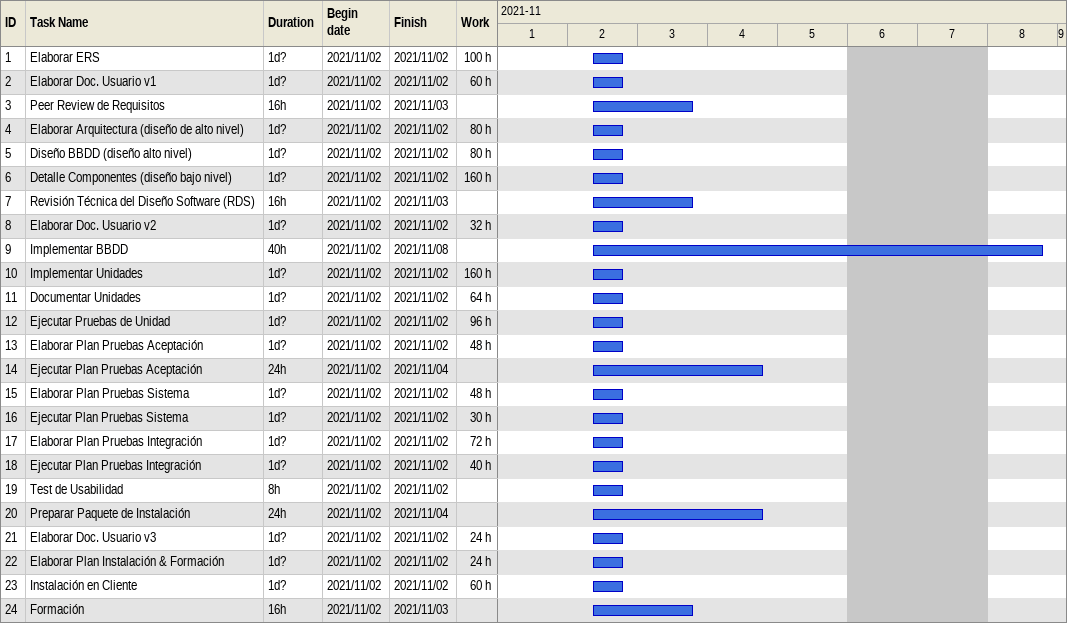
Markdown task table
| ID | Task | Duration | Start | Finish | Work (h) |
|---|---|---|---|---|---|
| 1 | Elaborar ERS | 1d? | 2021-11-02 | 2021-11-02 | 100 |
| 2 | Elaborar Doc. Usuario v1 | 1d? | 2021-11-02 | 2021-11-02 | 60 |
| 3 | Peer Review de Requisitos | 16h | 2021-11-02 | 2021-11-03 |  |
| 4 | Elaborar Arquitectura (diseño de alto nivel) | 1d? | 2021-11-02 | 2021-11-02 | 80 |
| 5 | Diseño BBDD (diseño alto nivel) | 1d? | 2021-11-02 | 2021-11-02 | 80 |
| 6 | Detalle Componentes (diseño bajo nivel) | 1d? | 2021-11-02 | 2021-11-02 | 160 |
| 7 | Revisión Técnica del Diseño Software (RDS) | 16h | 2021-11-02 | 2021-11-03 |  |
| 8 | Elaborar Doc. Usuario v2 | 1d? | 2021-11-02 | 2021-11-02 | 32 |
| 9 | Implementar BBDD | 40h | 2021-11-02 | 2021-11-08 |  |
| 10 | Implementar Unidades | 1d? | 2021-11-02 | 2021-11-02 | 160 |
| 11 | Documentar Unidades | 1d? | 2021-11-02 | 2021-11-02 | 64 |
| 12 | Ejecutar Pruebas de Unidad | 1d? | 2021-11-02 | 2021-11-02 | 96 |
| 13 | Elaborar Plan Pruebas Aceptación | 1d? | 2021-11-02 | 2021-11-02 | 48 |
| 14 | Ejecutar Plan Pruebas Aceptación | 24h | 2021-11-02 | 2021-11-04 |  |
| 15 | Elaborar Plan Pruebas Sistema | 1d? | 2021-11-02 | 2021-11-02 | 48 |
| 16 | Ejecutar Plan Pruebas Sistema | 1d? | 2021-11-02 | 2021-11-02 | 30 |
| 17 | Elaborar Plan Pruebas Integración | 1d? | 2021-11-02 | 2021-11-02 | 72 |
| 18 | Ejecutar Plan Pruebas Integración | 1d? | 2021-11-02 | 2021-11-02 | 40 |
| 19 | Test de Usabilidad | 8h | 2021-11-02 | 2021-11-02 |  |
| 20 | Preparar Paquete de Instalación | 24h | 2021-11-02 | 2021-11-04 |  |
| 21 | Elaborar Doc. Usuario v3 | 1d? | 2021-11-02 | 2021-11-02 | 24 |
| 22 | Elaborar Plan Instalación & Formación | 1d? | 2021-11-02 | 2021-11-02 | 24 |
| 23 | Instalación en Cliente | 1d? | 2021-11-02 | 2021-11-02 | 60 |
| 24 | Formación | 16h | 2021-11-02 | 2021-11-03 |  |
